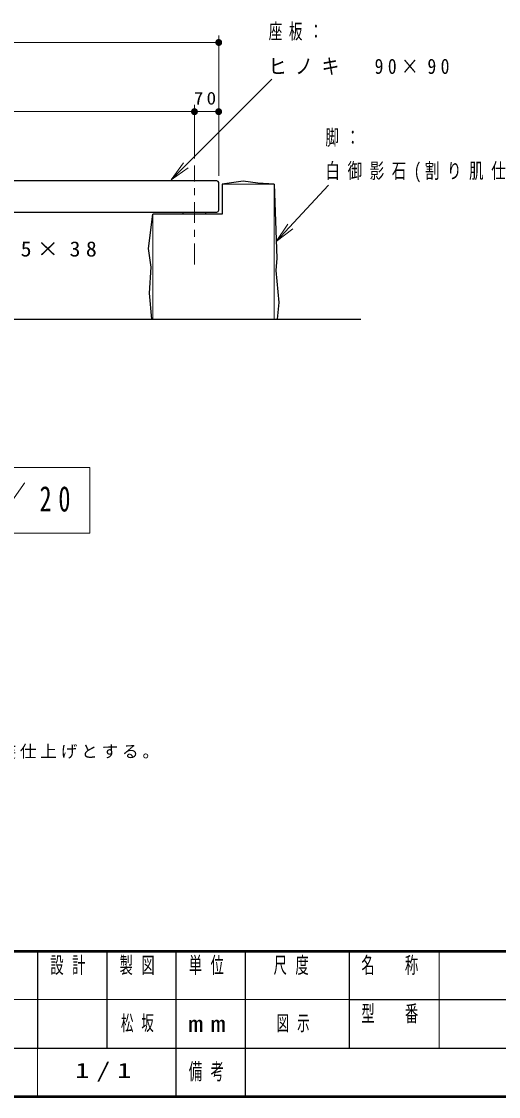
# Model space of a CAD drawing. Units: millimetres on the paper, scale 1:20. Extents: x -365 to 0, y 0 to 257.
# Drawn here: x -229.8 to -160.9, y 0 to 155.4 of the extents above; entities that cross this region are included whole.
import ezdxf

# ---------------------------------------------------------------- set-up
doc = ezdxf.new("R2010")
doc.units = ezdxf.units.MM
doc.linetypes.add('USER2', pattern=[6, 3, -1, 1, -1])
doc.layers.add('1_20', color=7, linetype='Continuous', lineweight=25)
doc.layers.add('NAKAMURA図枠', color=7, linetype='Continuous', lineweight=13)
doc.layers.add('99', color=7, linetype='Continuous')
doc.layers.add('CLASS1', color=7, linetype='Continuous')
doc.styles.add('ＭＳ ゴシック', font='')
doc.styles.get('ＭＳ ゴシック').set_extended_font_data('MS Gothic')

# ---------------------------------------------------------------- blocks, each defined once
blk = doc.blocks.new('open_arrow')
at = {"color": 0, "linetype": 'Continuous', "lineweight": -2}
blk.add_lwpolyline([(7.5, 1.25), (0, 0), (7.5, -1.25)], dxfattribs=at)
blk = doc.blocks.new('filled_dot')
at = {"color": 0, "linetype": 'Continuous', "lineweight": -2, "const_width": 1.25}
blk.add_lwpolyline([(-0.625, 0, 1), (0.625, 0, 1)], format="xyb", close=True, dxfattribs=at)

msp = doc.modelspace()

# ---------------------------------------------------------------- linework, layer by layer
at = {"layer": '1_20', "lineweight": 13}
for p, q in [((-291.327, 152.325), (-201.327, 152.325)), ((-201.327, 143.325), (-201.327, 153.325)), ((-208.193, 132.46), (-193.639, 147.014)), ((-204.827, 135.559), (-204.827, 143.325)), ((-201.327, 133.075), (-201.327, 143.325)), ((-287.827, 142.325), (-204.827, 142.325)), ((-204.827, 142.325), (-201.327, 142.325)), ((-193.327, 131.825), (-200.827, 131.825)), ((-193.327, 131.825), (-193.327, 112.325)), ((-193.023, 123.547), (-185.455, 131.693)), ((-210.827, 127.525), (-210.827, 112.325)), ((-219.927, 90.898), (-272.727, 90.898)), ((-219.927, 81.431), (-219.927, 90.898)), ((-272.727, 81.431), (-219.927, 81.431))]:
    msp.add_line(p, q, dxfattribs=at)
at = {"layer": '1_20', "linetype": 'USER2', "lineweight": 13}
msp.add_line((-204.827, 120.249), (-204.827, 134.559), dxfattribs=at)
at = {"layer": '1_20'}
for p, q in [((-201.577, 132.325), (-291.077, 132.325)), ((-201.327, 128.075), (-201.327, 132.075)), ((-200.827, 131.825), (-200.827, 127.525)), ((-291.077, 127.825), (-201.577, 127.825)), ((-200.827, 127.525), (-210.827, 127.525)), ((-206.452, 127.525), (-206.452, 127.825)), ((-203.202, 127.525), (-203.202, 127.825)), ((-281.547, 112.325), (-180.787, 112.325))]:
    msp.add_line(p, q, dxfattribs=at)
for points in [[(-193.327, 131.825), (-195.659, 132.015), (-197.798, 132.271), (-200.827, 131.825)], [(-193.327, 131.825), (-192.934, 121.137), (-193.096, 119.355), (-192.664, 114.763), (-192.882, 112.325)], [(-210.982, 112.325), (-211.32, 116.119), (-211.071, 119.856), (-211.445, 122.556), (-210.827, 127.525)]]:
    msp.add_lwpolyline(points, dxfattribs=at)
for centre, start, end in [((-201.577, 132.075), 0, 90), ((-201.577, 128.075), 270, 0)]:
    msp.add_arc(centre, 0.25, start, end, dxfattribs=at)
at = {"layer": 'NAKAMURA図枠', "lineweight": 50}
for p, q in [((-365, 21), (0, 21)), ((-365, 0), (0, 0))]:
    msp.add_line(p, q, dxfattribs=at)
at = {"layer": 'NAKAMURA図枠', "color": 211, "lineweight": 25}
for p, q in [((-227.5, 21), (-227.5, 7)), ((-217.5, 21), (-217.5, 7)), ((-207.5, 21), (-207.5, 0)), ((-197.5, 21), (-197.5, 7)), ((-182.5, 21), (-182.5, 7)), ((-182.5, 14), (-70, 14)), ((-237.5, 7), (0, 7))]:
    msp.add_line(p, q, dxfattribs=at)
at = {"layer": 'NAKAMURA図枠'}
for p, q in [((-169.5, 21), (-169.5, 7)), ((-237.5, 14), (-182.5, 14)), ((-227.5, 7), (-227.5, 0))]:
    msp.add_line(p, q, dxfattribs=at)
at = {"layer": 'NAKAMURA図枠', "lineweight": 25}
msp.add_line((-197.5, 7), (-197.5, 0), dxfattribs=at)

# ---------------------------------------------------------------- block references
at = {"layer": '1_20', "lineweight": 13, "xscale": 0.4, "yscale": 0.4}
for name, p, rotation in [('filled_dot', (-201.327, 152.325), 180), ('filled_dot', (-204.827, 142.325), 180), ('filled_dot', (-201.327, 142.325), 180), ('open_arrow', (-208.193, 132.46), 45), ('open_arrow', (-193.023, 123.547), 47.1)]:
    msp.add_blockref(name, p, dxfattribs=dict(at, rotation=rotation))
msp.add_blockref('filled_dot', (-204.827, 142.325), dxfattribs=at)

# ---------------------------------------------------------------- texts
at = {"layer": '1_20', "style": 'ＭＳ ゴシック'}
for s, insert, char_height, attachment_point in [('\\T1.5;\\W0.65;座板：', (-194.104, 153.814), 2.199, 4), ('\\T1.5;\\W0.85;ヒノキ\u300090×90', (-194.104, 148.814), 2.199, 4), ('\\T1.34;\\W1.1;70', (-203.077, 143.325), 1.833, 8), ('\\T1.52;\\W0.65;脚：', (-185.905, 138.493), 2.199, 4), ('\\T1.52;\\W0.7;白御影石(割り肌仕上げ)', (-185.905, 133.493), 2.199, 4), ('\\T1.5;\\W1.05;補強PL-4.5×38', (-251.162, 122.355), 2.199, 4), ('\\T1.56;\\W0.7;立面図\u3000Ｓ＝１／20', (-246.327, 86.164), 3.666, 5)]:
    msp.add_mtext(s, dxfattribs=dict(at, insert=insert, char_height=char_height, attachment_point=attachment_point))
at = {"layer": '99', "char_height": 2.199, "attachment_point": 5, "style": 'ＭＳ ゴシック'}
for s, insert in [('\\T1.64;\\W0.6;松坂', (-212.5, 10.5)), ('\\T1.64;\\W0.6;図示', (-190, 10.5)), ('\\T1.5;\\W1.35;1/1', (-217.5, 3.5))]:
    msp.add_mtext(s, dxfattribs=dict(at, insert=insert))
at = {"layer": 'CLASS1', "insert": (-359.974, 49.76), "char_height": 1.76, "attachment_point": 4, "style": 'ＭＳ ゴシック'}
msp.add_mtext('\\T1.23;木材は、ヒノキ（一等材）とし、カンナ・ペーパーがけの上、木材保護着色塗料（メイプル）塗装仕上げとする。', dxfattribs=at)
at = {"layer": 'NAKAMURA図枠', "color": 4, "char_height": 2.346, "style": 'ＭＳ ゴシック'}
for s, insert, attachment_point in [('\\T1.64;\\W0.6;設計', (-222.5, 20.167), 2), ('\\T1.64;\\W0.6;製図', (-212.5, 20.167), 2), ('\\T1.64;\\W0.6;単位', (-202.5, 20.167), 2), ('\\T1.64;\\W0.6;尺度', (-190.25, 20.167), 2), ('\\T1.64;\\W0.6;名\u3000称', (-176, 20.167), 2), ('\\T1.64;\\W0.6;型\u3000番', (-176, 13.167), 2), ('\\T1.5;\\W1.35;mm', (-202.5, 10.5), 5), ('\\T1.64;\\W0.6;備考', (-202.5, 3.5), 5)]:
    msp.add_mtext(s, dxfattribs=dict(at, insert=insert, attachment_point=attachment_point))

doc.saveas('drawing.dxf')
